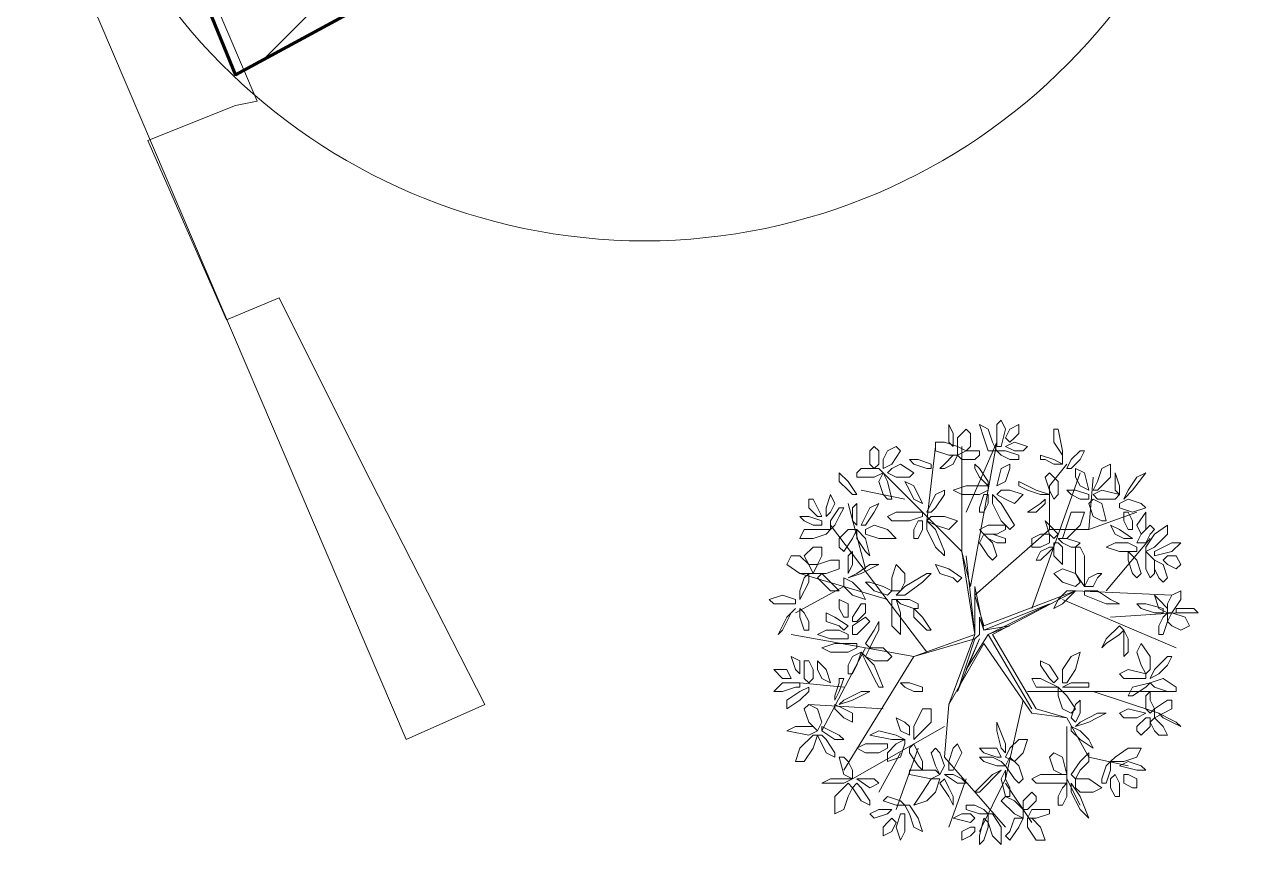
# Model space of a CAD drawing. Header units: millimetres. Extents: x 2364 to 2508, y 1551 to 1771.
# Drawn here: x 2419.55 to 2427.45, y 1615.45 to 1620.74 of the extents above; entities that cross this region are included whole.
import ezdxf

# ---------------------------------------------------------------- set-up
doc = ezdxf.new("R2010")
doc.units = ezdxf.units.MM
doc.layers.add('PDF_0', color=7, linetype='Continuous')
doc.layers.add('PDF_CVL_CUADCON_TIT', color=7, linetype='Continuous')

msp = doc.modelspace()

# ---------------------------------------------------------------- linework, layer by layer
at = {"layer": 'PDF_0', "lineweight": 9}
for points in [[(2425.5458, 1618.0183), (2425.5458, 1618.103), (2425.5176, 1618.1595), (2425.5176, 1618.1313), (2425.5176, 1618.0465)], [(2425.6305, 1617.9901), (2425.5741, 1618.0183), (2425.5741, 1618.0748), (2425.6305, 1618.1313), (2425.6588, 1618.103), (2425.6588, 1618.0183)], [(2425.8282, 1617.9901), (2425.7717, 1617.9901), (2425.7435, 1618.0748), (2425.7153, 1618.1595), (2425.7717, 1618.1313), (2425.8, 1618.0465)], [(2425.8282, 1618.0748), (2425.8282, 1618.1595), (2425.8565, 1618.1877), (2425.8847, 1618.1313), (2425.8565, 1618.0183), (2425.8282, 1618.0183)], [(2425.9129, 1618.0465), (2425.8847, 1618.0748), (2425.9129, 1618.1313), (2425.9694, 1618.1595), (2425.9694, 1618.103), (2425.9412, 1618.0748)], [(2426.1953, 1618.0465), (2426.2518, 1617.9618), (2426.2518, 1617.9053), (2426.2518, 1617.9901), (2426.2236, 1618.1313), (2426.1953, 1618.1313)], [(2425.5176, 1617.9618), (2425.4329, 1617.9901), (2425.4329, 1618.0465), (2425.4893, 1618.0465), (2425.5741, 1618.0183), (2425.5741, 1617.9618)], [(2425.9977, 1617.9901), (2426.0259, 1618.0183), (2425.9412, 1618.0465), (2425.8847, 1618.0183), (2425.9412, 1617.9901)], [(2425.0658, 1617.9901), (2425.0658, 1617.9053), (2425.0375, 1617.8771), (2425.0093, 1617.9053), (2425.0093, 1617.9901), (2425.0375, 1618.0183)], [(2425.1787, 1618.0183), (2425.207, 1617.9901), (2425.1505, 1617.9053), (2425.094, 1617.8771), (2425.094, 1617.9336), (2425.1222, 1617.9901)], [(2425.4893, 1617.9053), (2425.5458, 1617.9618), (2425.5741, 1617.9618), (2425.5458, 1617.9053), (2425.4893, 1617.8771), (2425.4611, 1617.8771)], [(2425.687, 1617.9336), (2425.6023, 1617.9336), (2425.5741, 1617.9618), (2425.6305, 1617.9901), (2425.7153, 1617.9901), (2425.7153, 1617.9618)], [(2425.9129, 1617.9336), (2425.8565, 1617.9618), (2425.8282, 1617.9901), (2425.8847, 1617.9901), (2425.9694, 1617.9618), (2425.9694, 1617.9336)], [(2426.1389, 1617.9336), (2426.1953, 1617.9053), (2426.2518, 1617.9053), (2426.1953, 1617.9336), (2426.1106, 1617.9618), (2426.1106, 1617.9336)], [(2426.2801, 1617.8771), (2426.3083, 1617.8771), (2426.3648, 1617.9336), (2426.393, 1617.9901), (2426.3648, 1617.9901), (2426.3083, 1617.9336)], [(2424.9528, 1617.8771), (2425.0658, 1617.8771), (2425.094, 1617.8489), (2425.0375, 1617.8206), (2424.9246, 1617.8206), (2424.9246, 1617.8489)], [(2425.1222, 1617.8489), (2425.1505, 1617.8771), (2425.207, 1617.9053), (2425.2917, 1617.8489), (2425.2634, 1617.8206), (2425.1787, 1617.8206)], [(2425.3764, 1617.8771), (2425.2917, 1617.9053), (2425.2634, 1617.9336), (2425.3199, 1617.9336), (2425.4046, 1617.9053), (2425.4046, 1617.8771)], [(2425.7153, 1617.8206), (2425.687, 1617.8771), (2425.687, 1617.9053), (2425.7153, 1617.8771), (2425.7717, 1617.7924), (2425.7717, 1617.7641)], [(2425.8847, 1617.7924), (2425.8282, 1617.7641), (2425.8565, 1617.8771), (2425.9129, 1617.9053), (2425.9129, 1617.8771)], [(2426.3648, 1617.7641), (2426.4213, 1617.7359), (2426.393, 1617.8489), (2426.3365, 1617.8771), (2426.3365, 1617.8206)], [(2426.4495, 1617.7359), (2426.4777, 1617.7359), (2426.5625, 1617.8206), (2426.5625, 1617.9053), (2426.506, 1617.8771), (2426.4777, 1617.7924)], [(2424.8681, 1617.7359), (2424.8116, 1617.7924), (2424.8116, 1617.8489), (2424.8681, 1617.7924), (2424.9246, 1617.7077), (2424.8963, 1617.7077)], [(2425.094, 1617.7077), (2425.0658, 1617.7924), (2425.094, 1617.8489), (2425.1222, 1617.7924), (2425.1505, 1617.6794), (2425.1222, 1617.6794)], [(2426.1953, 1617.6794), (2426.2236, 1617.7077), (2426.2236, 1617.7924), (2426.1671, 1617.8489), (2426.1389, 1617.8206), (2426.1671, 1617.7359)], [(2426.5907, 1617.7924), (2426.5907, 1617.8489), (2426.6189, 1617.7641), (2426.6189, 1617.7077), (2426.5907, 1617.7359)], [(2426.7319, 1617.8206), (2426.7884, 1617.8489), (2426.7037, 1617.7359), (2426.6472, 1617.6794), (2426.6754, 1617.7359)], [(2425.2917, 1617.6794), (2425.3481, 1617.6512), (2425.2917, 1617.7641), (2425.2352, 1617.7924), (2425.2634, 1617.7359)], [(2425.4329, 1617.6229), (2425.4893, 1617.7077), (2425.4893, 1617.7359), (2425.4329, 1617.7077), (2425.3764, 1617.5947), (2425.4046, 1617.5947)], [(2425.7153, 1617.7077), (2425.6023, 1617.7077), (2425.5458, 1617.7359), (2425.6305, 1617.7641), (2425.7717, 1617.7641), (2425.7717, 1617.7359)], [(2425.8282, 1617.7077), (2425.8565, 1617.7359), (2425.9129, 1617.7359), (2425.9977, 1617.7077), (2425.9412, 1617.6512), (2425.8847, 1617.6794)], [(2426.0259, 1617.7359), (2426.1106, 1617.7077), (2426.1671, 1617.7077), (2426.0824, 1617.7359), (2425.9694, 1617.7924), (2425.9694, 1617.7641)], [(2426.3648, 1617.6794), (2426.3083, 1617.7077), (2426.2801, 1617.7359), (2426.3365, 1617.7359), (2426.4213, 1617.7077), (2426.4213, 1617.6794)], [(2426.5907, 1617.6794), (2426.6189, 1617.7077), (2426.506, 1617.7359), (2426.4495, 1617.7077), (2426.4777, 1617.6794)], [(2424.6986, 1617.5665), (2424.6704, 1617.5665), (2424.6139, 1617.6229), (2424.6139, 1617.6794), (2424.6422, 1617.6794), (2424.6704, 1617.6229)], [(2424.7834, 1617.6512), (2424.7551, 1617.7077), (2424.7269, 1617.6229), (2424.7269, 1617.5665), (2424.7551, 1617.5947)], [(2424.8963, 1617.5382), (2424.9246, 1617.51), (2424.9246, 1617.5947), (2424.9246, 1617.6512), (2424.8963, 1617.6229)], [(2424.981, 1617.5665), (2425.0093, 1617.6229), (2425.0658, 1617.6512), (2425.0375, 1617.5947), (2424.981, 1617.51), (2424.9528, 1617.51)], [(2425.7153, 1617.5947), (2425.7435, 1617.5947), (2425.7717, 1617.6512), (2425.7717, 1617.7077), (2425.7435, 1617.7077), (2425.7153, 1617.6229)], [(2425.8565, 1617.5382), (2425.8, 1617.6512), (2425.8, 1617.7077), (2425.8565, 1617.6512), (2425.9412, 1617.51), (2425.9129, 1617.4818)], [(2426.0824, 1617.5947), (2426.0259, 1617.5947), (2426.1106, 1617.6512), (2426.1389, 1617.6794), (2426.1389, 1617.6512)], [(2426.4495, 1617.5665), (2426.4213, 1617.6512), (2426.4495, 1617.6794), (2426.506, 1617.6512), (2426.5342, 1617.5382), (2426.506, 1617.5382)], [(2426.6189, 1617.6512), (2426.6189, 1617.6229), (2426.7037, 1617.5947), (2426.7884, 1617.6229), (2426.7601, 1617.6512), (2426.6754, 1617.6794)], [(2424.6422, 1617.51), (2424.5857, 1617.5382), (2424.5574, 1617.5665), (2424.6139, 1617.5665), (2424.6986, 1617.5382), (2424.6986, 1617.51)], [(2424.8116, 1617.5665), (2424.7834, 1617.51), (2424.7551, 1617.4818), (2424.7551, 1617.5382), (2424.8116, 1617.6229), (2424.8398, 1617.6229)], [(2425.2634, 1617.5382), (2425.1505, 1617.5382), (2425.1222, 1617.5665), (2425.1787, 1617.5947), (2425.3481, 1617.5947), (2425.3481, 1617.5665)], [(2425.3764, 1617.5382), (2425.4046, 1617.5665), (2425.4893, 1617.5665), (2425.5741, 1617.5382), (2425.5176, 1617.4818), (2425.4329, 1617.51)], [(2426.2518, 1617.4253), (2426.2801, 1617.4253), (2426.3648, 1617.51), (2426.393, 1617.5947), (2426.3083, 1617.5947), (2426.2801, 1617.51)], [(2426.7037, 1617.4818), (2426.6754, 1617.4818), (2426.6472, 1617.5382), (2426.6472, 1617.5947), (2426.6754, 1617.5947), (2426.7037, 1617.5382)], [(2426.7884, 1617.5382), (2426.7884, 1617.5947), (2426.7319, 1617.51), (2426.7601, 1617.4535), (2426.7884, 1617.4818)], [(2424.7551, 1617.4818), (2424.7269, 1617.4535), (2424.6422, 1617.4253), (2424.5574, 1617.4253), (2424.5857, 1617.4818), (2424.6704, 1617.4818)], [(2424.8116, 1617.4253), (2424.8681, 1617.4818), (2424.9246, 1617.4818), (2424.8963, 1617.4253), (2424.8398, 1617.3406), (2424.8116, 1617.3688)], [(2424.981, 1617.3406), (2425.0093, 1617.3123), (2424.981, 1617.4253), (2424.9246, 1617.4818), (2424.9246, 1617.4253)], [(2424.981, 1617.4818), (2424.981, 1617.4535), (2425.0658, 1617.4253), (2425.1787, 1617.4253), (2425.1222, 1617.4818), (2425.0375, 1617.51)], [(2425.2917, 1617.4253), (2425.3199, 1617.4253), (2425.3481, 1617.4818), (2425.3481, 1617.5382), (2425.3199, 1617.5382), (2425.2917, 1617.4818)], [(2425.4329, 1617.3688), (2425.3764, 1617.4818), (2425.3764, 1617.5382), (2425.4329, 1617.4818), (2425.4893, 1617.3406), (2425.4893, 1617.3123)], [(2425.8282, 1617.4535), (2425.7435, 1617.4535), (2425.7153, 1617.4818), (2425.7717, 1617.51), (2425.8847, 1617.51), (2425.8847, 1617.4818)], [(2426.1671, 1617.51), (2426.1389, 1617.5382), (2426.1671, 1617.4535), (2426.1953, 1617.4253), (2426.2236, 1617.4535)], [(2426.6472, 1617.4253), (2426.7037, 1617.4253), (2426.6189, 1617.4818), (2426.5625, 1617.51), (2426.5907, 1617.4535)], [(2426.8166, 1617.4535), (2426.7884, 1617.397), (2426.7319, 1617.397), (2426.7601, 1617.4535), (2426.8166, 1617.51), (2426.8448, 1617.4818)], [(2426.7884, 1617.3406), (2426.7884, 1617.3688), (2426.8448, 1617.4535), (2426.9296, 1617.51), (2426.9296, 1617.4535), (2426.8448, 1617.3688)], [(2425.7717, 1617.3123), (2425.7153, 1617.397), (2425.7435, 1617.4535), (2425.8, 1617.397), (2425.8282, 1617.3123), (2425.8, 1617.2841)], [(2425.8282, 1617.397), (2425.7717, 1617.4253), (2425.7435, 1617.4535), (2425.8, 1617.4535), (2425.8847, 1617.4253), (2425.8847, 1617.397)], [(2426.1671, 1617.4535), (2426.1671, 1617.397), (2426.1106, 1617.3688), (2426.0541, 1617.3688), (2426.0541, 1617.4253), (2426.1106, 1617.4535)], [(2426.3083, 1617.3688), (2426.2518, 1617.397), (2426.2236, 1617.4253), (2426.2801, 1617.4253), (2426.3648, 1617.397), (2426.3365, 1617.3688)], [(2424.6986, 1617.3123), (2424.6704, 1617.2558), (2424.6139, 1617.2558), (2424.5857, 1617.3123), (2424.6422, 1617.3688), (2424.6986, 1617.3688)], [(2424.8681, 1617.3123), (2424.8963, 1617.3406), (2424.8963, 1617.2558), (2424.8681, 1617.1994), (2424.8681, 1617.2276)], [(2426.1953, 1617.3688), (2426.1671, 1617.3688), (2426.1106, 1617.3406), (2426.0824, 1617.2841), (2426.1106, 1617.2841), (2426.1671, 1617.3406)], [(2426.2518, 1617.3688), (2426.2518, 1617.3123), (2426.2518, 1617.2558), (2426.1953, 1617.3123), (2426.1953, 1617.397), (2426.2236, 1617.397)], [(2426.393, 1617.3123), (2426.393, 1617.1711), (2426.393, 1617.1146), (2426.3365, 1617.1994), (2426.3365, 1617.3688), (2426.3648, 1617.3688)], [(2426.7319, 1617.3688), (2426.7319, 1617.3406), (2426.6189, 1617.3406), (2426.5342, 1617.3688), (2426.5907, 1617.397), (2426.6754, 1617.397)], [(2426.7037, 1617.1994), (2426.6754, 1617.2841), (2426.6754, 1617.3406), (2426.7319, 1617.2841), (2426.7601, 1617.1994), (2426.7319, 1617.1711)], [(2426.7884, 1617.2276), (2426.7884, 1617.3123), (2426.7884, 1617.3406), (2426.8448, 1617.2841), (2426.8448, 1617.1994), (2426.8166, 1617.1711)], [(2426.9013, 1617.3688), (2426.9578, 1617.397), (2427.0143, 1617.397), (2426.9578, 1617.3406), (2426.8448, 1617.3123), (2426.8448, 1617.3406)], [(2424.5574, 1617.3123), (2424.6139, 1617.2558), (2424.6422, 1617.1994), (2424.5574, 1617.1994), (2424.4727, 1617.2558), (2424.501, 1617.3123)], [(2424.8116, 1617.2841), (2424.8116, 1617.2276), (2424.7269, 1617.1994), (2424.6422, 1617.1994), (2424.6704, 1617.2558), (2424.7551, 1617.2841)], [(2425.0093, 1617.2558), (2425.0658, 1617.2558), (2424.9528, 1617.1994), (2424.8681, 1617.1711), (2424.9246, 1617.1994)], [(2425.207, 1617.0864), (2425.1505, 1617.0864), (2425.1505, 1617.1711), (2425.1787, 1617.2558), (2425.2352, 1617.1994), (2425.2352, 1617.1429)], [(2425.5458, 1617.1711), (2425.4611, 1617.1994), (2425.4329, 1617.2558), (2425.5176, 1617.2276), (2425.6023, 1617.1711), (2425.5741, 1617.1429)], [(2426.8731, 1617.1711), (2426.8448, 1617.2276), (2426.8448, 1617.2841), (2426.9013, 1617.2558), (2426.9296, 1617.1711), (2426.9013, 1617.1429)], [(2426.9013, 1617.2841), (2426.9296, 1617.3123), (2426.986, 1617.3123), (2427.0143, 1617.2558), (2426.986, 1617.2276), (2426.9296, 1617.2558)], [(2424.5574, 1617.0864), (2424.5857, 1617.1711), (2424.6139, 1617.1994), (2424.6139, 1617.1429), (2424.5574, 1617.0299), (2424.5574, 1617.0582)], [(2424.6704, 1617.1711), (2424.6986, 1617.1994), (2424.7551, 1617.1429), (2424.8116, 1617.0864), (2424.7551, 1617.0864), (2424.6986, 1617.1429)], [(2424.8398, 1617.1711), (2424.8398, 1617.1146), (2424.8963, 1617.0582), (2424.981, 1617.0299), (2424.9528, 1617.0864), (2424.8963, 1617.1429)], [(2425.3481, 1617.1429), (2425.2352, 1617.0582), (2425.1787, 1617.0582), (2425.2352, 1617.1146), (2425.3764, 1617.1994), (2425.4046, 1617.1994)], [(2426.3648, 1617.1429), (2426.3365, 1617.1146), (2426.2518, 1617.1429), (2426.1953, 1617.1994), (2426.2518, 1617.2276), (2426.3365, 1617.1994)], [(2426.506, 1617.1994), (2426.4777, 1617.1994), (2426.4213, 1617.1711), (2426.393, 1617.1146), (2426.4495, 1617.1146), (2426.4777, 1617.1711)], [(2425.094, 1617.1146), (2425.0093, 1617.1429), (2424.981, 1617.1429), (2425.0375, 1617.0864), (2425.1222, 1617.0582), (2425.1505, 1617.0864)], [(2424.5292, 1617.0017), (2424.5292, 1617.0299), (2424.4445, 1617.0582), (2424.3598, 1617.0299), (2424.388, 1617.0017), (2424.4727, 1617.0017)], [(2424.8681, 1616.917), (2424.8398, 1616.917), (2424.8116, 1616.9734), (2424.8116, 1617.0299), (2424.8681, 1617.0017), (2424.8681, 1616.9452)], [(2425.207, 1616.9452), (2425.207, 1616.8605), (2425.207, 1616.804), (2425.1505, 1616.8605), (2425.1505, 1617.0299), (2425.1787, 1617.0299)], [(2425.3199, 1616.9734), (2425.3199, 1617.0017), (2425.2634, 1617.0299), (2425.1787, 1617.0299), (2425.207, 1617.0017), (2425.2917, 1616.9734)], [(2426.2801, 1617.0864), (2426.3365, 1617.0864), (2426.2518, 1617.0017), (2426.1953, 1616.9734), (2426.2236, 1617.0299)], [(2426.4777, 1617.0864), (2426.5625, 1617.0299), (2426.6189, 1617.0017), (2426.5342, 1617.0017), (2426.393, 1617.0582), (2426.393, 1617.0864)], [(2426.8731, 1617.0299), (2426.8448, 1617.0582), (2426.8731, 1616.9734), (2426.9296, 1616.9452), (2426.9296, 1616.9734)], [(2426.9296, 1617.0017), (2426.9578, 1617.0582), (2427.0143, 1617.0864), (2427.0143, 1617.0299), (2426.9578, 1616.9452), (2426.9296, 1616.9452)], [(2424.4445, 1616.8322), (2424.4162, 1616.804), (2424.4727, 1616.917), (2424.5292, 1616.9734), (2424.501, 1616.9452)], [(2424.6139, 1616.8887), (2424.5857, 1616.9452), (2424.5574, 1616.9734), (2424.5574, 1616.917), (2424.5857, 1616.8322), (2424.6139, 1616.8322)], [(2424.8116, 1616.8605), (2424.7269, 1616.8887), (2424.7269, 1616.9452), (2424.7834, 1616.917), (2424.8681, 1616.8605), (2424.8398, 1616.8322)], [(2424.981, 1616.9452), (2424.9246, 1616.8887), (2424.8963, 1616.8887), (2424.8963, 1616.917), (2424.9528, 1617.0017), (2424.981, 1617.0017)], [(2425.3481, 1616.8605), (2425.2917, 1616.917), (2425.2917, 1616.9734), (2425.3481, 1616.917), (2425.4046, 1616.8322), (2425.3764, 1616.8322)], [(2426.8448, 1616.9452), (2426.7601, 1616.9734), (2426.7319, 1617.0017), (2426.7884, 1617.0017), (2426.9013, 1616.9734), (2426.9013, 1616.9452)], [(2426.8731, 1616.8605), (2426.9013, 1616.917), (2426.9296, 1616.9452), (2426.9296, 1616.8887), (2426.9013, 1616.804), (2426.8731, 1616.804)], [(2426.9296, 1616.8887), (2426.9578, 1616.9452), (2427.0425, 1616.917), (2427.0708, 1616.8605), (2427.0143, 1616.8322), (2426.9578, 1616.8605)], [(2426.986, 1616.9734), (2426.986, 1616.9452), (2427.0425, 1616.9452), (2427.1272, 1616.9452), (2427.099, 1616.9734), (2427.0143, 1616.9734)], [(2424.981, 1616.8605), (2424.9246, 1616.804), (2424.8963, 1616.804), (2424.8963, 1616.8605), (2424.981, 1616.917), (2425.0093, 1616.8887)], [(2425.0375, 1616.7758), (2425.0658, 1616.8322), (2425.0658, 1616.8887), (2425.0375, 1616.8322), (2424.981, 1616.7475), (2425.0093, 1616.7193)], [(2426.6189, 1616.804), (2426.5342, 1616.7475), (2426.506, 1616.7193), (2426.5342, 1616.7758), (2426.6189, 1616.8605), (2426.6472, 1616.8322)], [(2424.8681, 1616.804), (2424.8681, 1616.7758), (2424.7551, 1616.7758), (2424.6704, 1616.804), (2424.7269, 1616.8322), (2424.8116, 1616.8322)], [(2426.6754, 1616.7758), (2426.6472, 1616.8322), (2426.6472, 1616.7193), (2426.6472, 1616.6628), (2426.6754, 1616.691)], [(2424.8681, 1616.691), (2424.7551, 1616.691), (2424.6986, 1616.7193), (2424.7834, 1616.7475), (2424.9246, 1616.7475), (2424.9246, 1616.7193)], [(2424.981, 1616.6628), (2425.0093, 1616.7193), (2425.094, 1616.7193), (2425.1505, 1616.6628), (2425.1222, 1616.6346), (2425.0375, 1616.6346)], [(2426.7884, 1616.5498), (2426.8166, 1616.5781), (2426.8166, 1616.6628), (2426.7601, 1616.7475), (2426.7319, 1616.691), (2426.7601, 1616.6063)], [(2424.5574, 1616.6346), (2424.501, 1616.6628), (2424.5292, 1616.5781), (2424.5574, 1616.5498), (2424.5574, 1616.5781)], [(2424.6422, 1616.5781), (2424.6422, 1616.5216), (2424.6139, 1616.4934), (2424.5857, 1616.5216), (2424.5857, 1616.6346), (2424.6139, 1616.6346)], [(2424.6986, 1616.5216), (2424.7551, 1616.4934), (2424.7269, 1616.5781), (2424.6704, 1616.6346), (2424.6704, 1616.5781)], [(2424.8681, 1616.5498), (2424.8963, 1616.5498), (2424.9246, 1616.6063), (2424.9528, 1616.691), (2424.8963, 1616.6628), (2424.8681, 1616.6063)], [(2425.0375, 1616.5216), (2424.981, 1616.6346), (2424.9528, 1616.691), (2425.0375, 1616.6063), (2425.094, 1616.4651), (2425.0658, 1616.4651)], [(2426.1671, 1616.5216), (2426.1106, 1616.6063), (2426.1106, 1616.6346), (2426.1671, 1616.6063), (2426.2236, 1616.5216), (2426.1953, 1616.4934)], [(2426.2518, 1616.4934), (2426.2801, 1616.4934), (2426.3365, 1616.5781), (2426.3648, 1616.691), (2426.3083, 1616.6628), (2426.2518, 1616.5781)], [(2426.9296, 1616.6063), (2426.8731, 1616.5498), (2426.8166, 1616.5216), (2426.8448, 1616.5781), (2426.9296, 1616.6628), (2426.9578, 1616.6628)], [(2424.501, 1616.5216), (2424.4445, 1616.5216), (2424.388, 1616.5781), (2424.4445, 1616.5781), (2424.4727, 1616.5781)], [(2426.7319, 1616.5216), (2426.6472, 1616.5216), (2426.6189, 1616.5498), (2426.6754, 1616.5781), (2426.7884, 1616.5498), (2426.7884, 1616.5216)], [(2424.5292, 1616.4651), (2424.4445, 1616.4369), (2424.388, 1616.4369), (2424.4445, 1616.4934), (2424.5574, 1616.4934), (2424.5574, 1616.4651)], [(2424.6139, 1616.4651), (2424.6139, 1616.4369), (2424.5574, 1616.3804), (2424.4727, 1616.3239), (2424.4727, 1616.3804), (2424.5574, 1616.4369)], [(2424.8116, 1616.4934), (2424.7834, 1616.4086), (2424.7834, 1616.3804), (2424.8116, 1616.4369), (2424.8398, 1616.5216), (2424.8116, 1616.5216)], [(2425.2917, 1616.4369), (2425.2352, 1616.4651), (2425.207, 1616.4934), (2425.2634, 1616.4934), (2425.3481, 1616.4651), (2425.3481, 1616.4369)], [(2426.1671, 1616.4651), (2426.2236, 1616.4651), (2426.1106, 1616.5216), (2426.0541, 1616.5216), (2426.0824, 1616.4651)], [(2426.2518, 1616.3239), (2426.2236, 1616.4086), (2426.2236, 1616.4651), (2426.2801, 1616.4086), (2426.3365, 1616.3239), (2426.3083, 1616.2957)], [(2426.3648, 1616.4651), (2426.2801, 1616.4651), (2426.2518, 1616.4651), (2426.3083, 1616.4934), (2426.4213, 1616.4934), (2426.4213, 1616.4651)], [(2426.7884, 1616.4651), (2426.8166, 1616.4934), (2426.7037, 1616.4651), (2426.6754, 1616.4086), (2426.7037, 1616.4086)], [(2426.9296, 1616.4369), (2426.8448, 1616.4651), (2426.8166, 1616.4934), (2426.9013, 1616.5216), (2426.986, 1616.4651), (2426.986, 1616.4369)], [(2424.9528, 1616.4369), (2425.0093, 1616.4369), (2424.8963, 1616.3804), (2424.8116, 1616.3522), (2424.8398, 1616.3804)], [(2426.3365, 1616.3522), (2426.3648, 1616.3804), (2426.3648, 1616.2957), (2426.3365, 1616.2392), (2426.3083, 1616.2674)], [(2426.8166, 1616.3804), (2426.8448, 1616.3239), (2426.8166, 1616.2957), (2426.7884, 1616.3239), (2426.7884, 1616.4086), (2426.8166, 1616.4369)], [(2426.8448, 1616.3239), (2426.9296, 1616.3804), (2426.9578, 1616.3804), (2426.9578, 1616.3239), (2426.8448, 1616.2674), (2426.8448, 1616.2957)], [(2424.6704, 1616.3239), (2424.6986, 1616.2392), (2424.6704, 1616.1827), (2424.6139, 1616.2392), (2424.5857, 1616.3239), (2424.6139, 1616.3522)], [(2424.7834, 1616.3522), (2424.7834, 1616.3239), (2424.8398, 1616.2674), (2424.8963, 1616.2392), (2424.8963, 1616.2957), (2424.8398, 1616.3239)], [(2425.2917, 1616.211), (2425.3481, 1616.3239), (2425.4046, 1616.3239), (2425.4046, 1616.2392), (2425.2917, 1616.1262), (2425.2917, 1616.1545)], [(2426.7319, 1616.2674), (2426.7884, 1616.2957), (2426.6754, 1616.3239), (2426.6189, 1616.2957), (2426.6472, 1616.2674)], [(2425.1787, 1616.2674), (2425.207, 1616.1827), (2425.2634, 1616.1545), (2425.2634, 1616.211), (2425.2352, 1616.2392)], [(2425.8282, 1616.1827), (2425.8282, 1616.2392), (2425.8847, 1616.098), (2425.8847, 1616.0415), (2425.8565, 1616.0698)], [(2426.4777, 1616.2957), (2426.5342, 1616.2957), (2426.4213, 1616.2392), (2426.3365, 1616.211), (2426.3648, 1616.2392)], [(2426.7319, 1616.211), (2426.7884, 1616.2674), (2426.8166, 1616.2674), (2426.8166, 1616.211), (2426.7601, 1616.1545), (2426.7319, 1616.1827)], [(2426.8166, 1616.2392), (2426.8448, 1616.2674), (2426.9013, 1616.211), (2426.9296, 1616.1545), (2426.8731, 1616.1545), (2426.8448, 1616.1827)], [(2426.8731, 1616.2957), (2426.9013, 1616.2674), (2426.9578, 1616.2392), (2427.0143, 1616.211), (2426.986, 1616.2392), (2426.9296, 1616.2674)], [(2424.5292, 1616.211), (2424.4727, 1616.1827), (2424.6139, 1616.1545), (2424.6704, 1616.1827), (2424.6422, 1616.211)], [(2424.6704, 1616.1545), (2424.6422, 1616.1545), (2424.5574, 1616.0698), (2424.5292, 1615.985), (2424.5857, 1615.985), (2424.6422, 1616.0698)], [(2424.7269, 1616.1262), (2424.7834, 1616.0415), (2424.7834, 1616.0133), (2424.7269, 1616.0415), (2424.6704, 1616.1545), (2424.6986, 1616.1545)], [(2424.7551, 1616.1827), (2424.8116, 1616.1545), (2424.8398, 1616.1262), (2424.7834, 1616.1262), (2424.6986, 1616.1827), (2424.6986, 1616.211)], [(2425.0658, 1616.1827), (2425.0093, 1616.1545), (2425.1505, 1616.1262), (2425.2352, 1616.1262), (2425.1787, 1616.1545)], [(2426.3083, 1616.211), (2426.3083, 1616.1827), (2426.3648, 1616.1262), (2426.4495, 1616.0698), (2426.4213, 1616.1262), (2426.3648, 1616.1827)], [(2425.0658, 1616.0415), (2424.981, 1616.0415), (2424.9246, 1616.0698), (2424.981, 1616.098), (2425.1222, 1616.098), (2425.1222, 1616.0698)], [(2425.2352, 1616.1262), (2425.2352, 1616.098), (2425.207, 1616.0133), (2425.1222, 1615.985), (2425.1222, 1616.0415), (2425.1787, 1616.098)], [(2425.2634, 1616.0415), (2425.3199, 1615.9568), (2425.3481, 1615.9286), (2425.3481, 1615.985), (2425.2917, 1616.098), (2425.2634, 1616.0698)], [(2425.4611, 1616.0415), (2425.4893, 1615.9568), (2425.4611, 1615.9003), (2425.4329, 1615.9568), (2425.4046, 1616.0415), (2425.4329, 1616.0698)], [(2425.5176, 1615.985), (2425.5458, 1616.0698), (2425.5741, 1616.098), (2425.6023, 1616.0415), (2425.5458, 1615.9286), (2425.5176, 1615.9286)], [(2425.7435, 1616.0415), (2425.7153, 1616.0698), (2425.8282, 1616.0698), (2425.8565, 1616.0133), (2425.8282, 1616.0133)], [(2425.8847, 1616.0133), (2425.9412, 1615.985), (2425.9977, 1616.0415), (2426.0259, 1616.1262), (2425.9694, 1616.1262), (2425.9129, 1616.0698)], [(2426.5625, 1615.985), (2426.5907, 1616.0133), (2426.6754, 1616.0698), (2426.7601, 1616.0698), (2426.7319, 1616.0133), (2426.6472, 1615.985)], [(2424.8681, 1615.985), (2424.8963, 1615.9286), (2424.8963, 1615.8721), (2424.8398, 1615.9003), (2424.8116, 1616.0133), (2424.8398, 1616.0133)], [(2425.8847, 1615.9568), (2425.8565, 1615.985), (2425.8, 1616.0133), (2425.7153, 1616.0133), (2425.7435, 1615.985), (2425.8282, 1615.9568)], [(2425.9412, 1615.8721), (2425.8847, 1615.9568), (2425.9129, 1616.0133), (2425.9694, 1615.9568), (2425.9977, 1615.8721), (2425.9694, 1615.8439)], [(2426.1953, 1615.9286), (2426.1671, 1616.0133), (2426.1953, 1616.0415), (2426.2518, 1616.0133), (2426.2801, 1615.9003), (2426.2518, 1615.9003)], [(2426.3648, 1615.9286), (2426.4213, 1615.985), (2426.4213, 1616.0415), (2426.3648, 1615.985), (2426.3083, 1615.9003), (2426.3365, 1615.8721)], [(2426.506, 1615.8721), (2426.5342, 1615.9568), (2426.5625, 1615.985), (2426.5625, 1615.9286), (2426.5342, 1615.8439), (2426.506, 1615.8439)], [(2426.6754, 1615.985), (2426.6189, 1615.9568), (2426.7319, 1615.9286), (2426.7884, 1615.9286), (2426.7601, 1615.9568)], [(2425.3199, 1615.9286), (2425.4329, 1615.9286), (2425.4611, 1615.9003), (2425.4046, 1615.8721), (2425.2634, 1615.9003), (2425.2634, 1615.9286)], [(2425.7435, 1615.8156), (2425.8282, 1615.9003), (2425.8565, 1615.9286), (2425.8, 1615.9003), (2425.687, 1615.7874), (2425.7153, 1615.7874)], [(2425.9129, 1615.8156), (2425.8847, 1615.8721), (2425.8847, 1615.9286), (2425.8565, 1615.8721), (2425.8847, 1615.7591), (2425.9129, 1615.7591)], [(2424.7551, 1615.8721), (2424.6986, 1615.8439), (2424.8398, 1615.8439), (2424.8963, 1615.8721), (2424.8398, 1615.8721)], [(2424.8963, 1615.8156), (2424.8681, 1615.8439), (2424.7834, 1615.7591), (2424.7834, 1615.6462), (2424.8398, 1615.6744), (2424.8681, 1615.7591)], [(2424.9528, 1615.8156), (2425.0093, 1615.7309), (2425.0093, 1615.7027), (2424.9528, 1615.7309), (2424.8963, 1615.8156), (2424.9246, 1615.8439)], [(2424.981, 1615.8721), (2424.9246, 1615.8721), (2425.0093, 1615.8156), (2425.0658, 1615.8439), (2425.0375, 1615.8721)], [(2425.4611, 1615.8721), (2425.4046, 1615.8721), (2425.3481, 1615.7874), (2425.2917, 1615.7027), (2425.3764, 1615.7309), (2425.4329, 1615.7874)], [(2425.5176, 1615.8156), (2425.5458, 1615.7591), (2425.5458, 1615.7027), (2425.5176, 1615.7591), (2425.4611, 1615.8439), (2425.4893, 1615.8721)], [(2425.5458, 1615.9003), (2425.4893, 1615.9003), (2425.5741, 1615.8439), (2425.6305, 1615.8439), (2425.6023, 1615.8721)], [(2426.1953, 1615.8439), (2426.0824, 1615.8439), (2426.0541, 1615.8721), (2426.1106, 1615.9003), (2426.2801, 1615.9003), (2426.2801, 1615.8439)], [(2426.2236, 1615.7027), (2426.2518, 1615.7027), (2426.2801, 1615.7591), (2426.2801, 1615.8439), (2426.2518, 1615.8156), (2426.2236, 1615.7591)], [(2426.3648, 1615.6744), (2426.4213, 1615.6179), (2426.3648, 1615.7591), (2426.3083, 1615.8439), (2426.3083, 1615.7874)], [(2426.3365, 1615.8156), (2426.3365, 1615.8721), (2426.4213, 1615.8721), (2426.506, 1615.8156), (2426.4495, 1615.7874), (2426.3648, 1615.7874)], [(2426.5625, 1615.8156), (2426.5625, 1615.8721), (2426.5907, 1615.9003), (2426.6189, 1615.8439), (2426.6189, 1615.7591), (2426.5907, 1615.7591)], [(2426.6472, 1615.9003), (2426.6754, 1615.9003), (2426.7319, 1615.8721), (2426.7319, 1615.8156), (2426.7037, 1615.8156), (2426.6472, 1615.8439)], [(2425.1222, 1615.7591), (2425.094, 1615.7309), (2425.1787, 1615.7027), (2425.2352, 1615.7027), (2425.207, 1615.7309)], [(2425.9412, 1615.7309), (2425.9977, 1615.6744), (2425.9977, 1615.6179), (2425.9412, 1615.6462), (2425.8565, 1615.7309), (2425.8847, 1615.7591)], [(2426.0824, 1615.7309), (2426.0259, 1615.6744), (2425.9977, 1615.6744), (2425.9977, 1615.7309), (2426.0541, 1615.7874), (2426.0824, 1615.7591)], [(2425.0658, 1615.6744), (2425.1222, 1615.6744), (2425.1505, 1615.6744), (2425.1222, 1615.6462), (2425.0375, 1615.6179), (2425.0093, 1615.6462)], [(2425.2352, 1615.7027), (2425.2634, 1615.7027), (2425.3199, 1615.6179), (2425.3481, 1615.5332), (2425.2917, 1615.5615), (2425.2634, 1615.6462)], [(2425.687, 1615.7027), (2425.7435, 1615.6744), (2425.7717, 1615.6462), (2425.7153, 1615.6462), (2425.6305, 1615.6744), (2425.6305, 1615.7027)], [(2426.1671, 1615.6744), (2426.1671, 1615.6462), (2426.0824, 1615.6179), (2426.0259, 1615.6179), (2426.0541, 1615.6744), (2426.1389, 1615.6744)], [(2425.1505, 1615.6179), (2425.1787, 1615.5897), (2425.1505, 1615.5332), (2425.094, 1615.505), (2425.094, 1615.5615), (2425.1222, 1615.5897)], [(2425.2352, 1615.6179), (2425.2352, 1615.5332), (2425.207, 1615.4767), (2425.1787, 1615.5615), (2425.207, 1615.6462), (2425.2352, 1615.6462)], [(2425.6023, 1615.6462), (2425.5458, 1615.6179), (2425.6588, 1615.5897), (2425.687, 1615.6179), (2425.6588, 1615.6462)], [(2425.7717, 1615.5615), (2425.7435, 1615.4767), (2425.7153, 1615.4485), (2425.7153, 1615.505), (2425.7435, 1615.6179), (2425.7717, 1615.5897)], [(2425.7717, 1615.6462), (2425.8, 1615.6462), (2425.8565, 1615.5615), (2425.8565, 1615.4485), (2425.8, 1615.505), (2425.7717, 1615.5897)], [(2425.9129, 1615.5332), (2425.9412, 1615.6179), (2425.9977, 1615.6179), (2425.9694, 1615.5615), (2425.9129, 1615.4767), (2425.8847, 1615.505)], [(2426.0259, 1615.6179), (2426.0541, 1615.6179), (2426.1106, 1615.5615), (2426.1389, 1615.4767), (2426.0824, 1615.4767), (2426.0259, 1615.5615)], [(2425.687, 1615.5615), (2425.687, 1615.5332), (2425.6588, 1615.505), (2425.6023, 1615.4767), (2425.6023, 1615.5332), (2425.6588, 1615.5615)]]:
    msp.add_lwpolyline(points, close=True, dxfattribs=at)
for points in [[(2425.6305, 1617.5947), (2425.8282, 1618.0465), (2425.6588, 1617.1146), (2425.6023, 1617.3406), (2425.6023, 1618.0183)], [(2425.3764, 1617.5382), (2425.4329, 1618.0183)], [(2426.4495, 1617.8206), (2426.4213, 1617.4818), (2426.1671, 1617.4818), (2426.1671, 1617.7641), (2426.2801, 1617.9053)], [(2426.6754, 1615.9568), (2426.4213, 1616.0133), (2426.2801, 1616.2674), (2426.0541, 1616.2957), (2425.7435, 1616.7475), (2425.5176, 1616.3522), (2425.687, 1616.804), (2425.6023, 1617.3406), (2425.094, 1617.8489)], [(2426.0541, 1616.9734), (2426.3648, 1617.8489)], [(2425.2352, 1617.6794), (2424.9528, 1617.7359)], [(2424.981, 1617.2276), (2424.8681, 1617.6512)], [(2426.4213, 1617.4818), (2426.7319, 1617.5947)], [(2425.3764, 1616.691), (2424.7551, 1617.51)], [(2426.1671, 1617.4818), (2425.687, 1617.0582), (2425.7435, 1616.8605), (2426.3365, 1617.0864), (2425.8, 1616.804), (2426.0824, 1616.3239), (2426.2801, 1616.2674)], [(2426.5342, 1617.0864), (2426.8166, 1617.4253)], [(2425.6305, 1617.3123), (2425.687, 1616.804), (2425.687, 1617.1146), (2425.7435, 1616.8322), (2426.1671, 1617.0017), (2425.7717, 1616.804), (2425.9129, 1616.8605), (2425.7435, 1616.8322), (2425.7153, 1616.917), (2425.7153, 1616.804), (2425.687, 1616.7758), (2425.5741, 1616.4369), (2425.7153, 1616.7758), (2425.6305, 1616.5781), (2425.7717, 1616.804)], [(2425.1222, 1617.0299), (2424.5574, 1617.1994)], [(2424.8398, 1617.1146), (2424.5292, 1616.9452)], [(2426.2518, 1617.0299), (2426.986, 1616.7193)], [(2426.3365, 1617.0864), (2426.9578, 1617.0582)], [(2426.5625, 1616.917), (2426.986, 1616.9452)], [(2424.501, 1616.804), (2425.2917, 1616.6628), (2424.8398, 1615.9286)], [(2425.687, 1616.7758), (2425.2917, 1616.6628), (2425.687, 1616.804)], [(2425.7717, 1616.804), (2426.0541, 1616.3239), (2425.7717, 1616.804)], [(2424.981, 1616.7193), (2424.6986, 1616.1827)], [(2424.8398, 1616.4651), (2424.5574, 1616.4934)], [(2425.9977, 1616.3804), (2425.8847, 1615.8721), (2425.7153, 1615.5332)], [(2426.0259, 1616.4369), (2426.9578, 1616.4369)], [(2426.4495, 1616.4369), (2426.8731, 1616.2957)], [(2425.094, 1616.3239), (2424.6139, 1616.3522)], [(2425.5176, 1616.3522), (2425.4893, 1616.0133), (2425.8847, 1615.5615)], [(2425.4893, 1616.211), (2424.8963, 1615.8721)], [(2426.2801, 1616.211), (2426.2801, 1615.8721), (2426.3648, 1615.7027)], [(2425.3199, 1616.0698), (2425.1787, 1615.6744)], [(2425.207, 1616.0415), (2425.0658, 1615.7874)], [(2425.6305, 1615.8721), (2425.5176, 1615.5615)], [(2425.8847, 1615.8439), (2426.0541, 1615.5897)]]:
    msp.add_lwpolyline(points, dxfattribs=at)
at = {"layer": 'PDF_0', "lineweight": 50}
msp.add_arc((2440.0751, 1664.9102), 45.3105, 248.60962, 338.61513, dxfattribs=at)
at = {"layer": 'PDF_CVL_CUADCON_TIT', "lineweight": 9}
for points in [[(2414.7583, 1633.296), (2415.3796, 1631.8275), (2417.6952, 1626.1513), (2420.0391, 1620.7576), (2422.0159, 1616.1262), (2422.5242, 1616.3522), (2421.7335, 1617.9053), (2421.1969, 1618.9785), (2420.858, 1618.8373), (2420.3497, 1619.9951), (2420.9145, 1620.221), (2421.0557, 1620.2492), (2415.3513, 1633.6066)], [(2421.084, 1620.5034), (2426.2801, 1625.6995)]]:
    msp.add_lwpolyline(points, dxfattribs=at)
at = {"layer": 'PDF_CVL_CUADCON_TIT', "lineweight": 20}
msp.add_lwpolyline([(2427.4096, 1623.2285, 0.414206), (2423.5549, 1627.1115, 0.414206), (2419.7002, 1623.2285, 0.414206), (2423.5549, 1619.3456, 0.414206)], format="xyb", close=True, dxfattribs=at)
at = {"layer": 'PDF_CVL_CUADCON_TIT', "color": 6, "lineweight": 60}
msp.add_lwpolyline([(2420.0956, 1622.4237), (2426.2518, 1625.8407), (2426.9013, 1623.6662), (2420.9145, 1620.4187)], close=True, dxfattribs=at)

doc.saveas('drawing.dxf')
